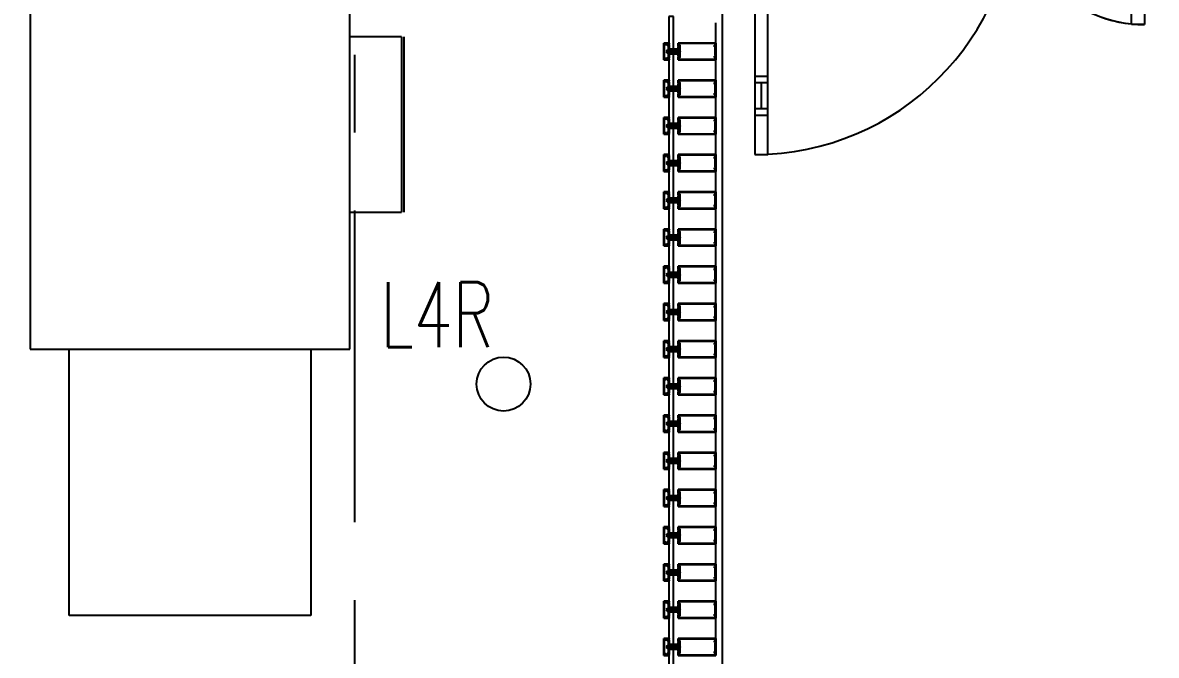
# Model space of a CAD drawing. Header units: millimetres. Extents: x -92759 to 184353, y -15225 to 86714.
# Drawn here: x -48011 to -43648, y 24487 to 26923 of the extents above; entities that cross this region are included whole.
import ezdxf

# ---------------------------------------------------------------- set-up
doc = ezdxf.new("R2010")
doc.units = ezdxf.units.MM
for name, pattern in [('HIDDEN', [0.375, 0.25, -0.125]), ('IDA - Grid Line', [2100, 1200, -300, 300, -300]), ('IDA - Hidden 065', [322.5, 225, -97.5]), ('IDA - Hidden 2-1', [450, 300, -150])]:
    doc.linetypes.add(name, pattern=pattern)
for name, color, linetype in [('0-1', 9, 'Continuous'), ('A-_CLADMULN_E', 8, 'Continuous'), ('A-_CLADPANL_E', 8, 'Continuous'), ('A-_DETA----_E-2', 9, 'Continuous'), ('A-_DETA----_ED', 8, 'Continuous'), ('A-_DOOR----_E-1', 8, 'Continuous'), ('E-_LITG _ CKT -DB', 1, 'HIDDEN'), ('E-legend', 1, 'Continuous')]:
    doc.layers.add(name, color=color, linetype=linetype)
for name, color, linetype, true_color in [('1599_FURN_RHH_BLK8 _NEW__1ST STY_dwg _2_-1', 7, 'Continuous', 0xaaaaaa), ('A-_DETA----_E-1', 7, 'IDA - Hidden 2-1', 0xa5a5a5), ('A-_DETA----_E-3', 1, 'IDA - Hidden 065', 0xff0000), ('A-_DETA----_E-6', 7, 'Continuous', 0x969696), ('A-_DETA----_ED-1', 9, 'Continuous', 0x808080), ('S-_ANOTGRID_E-1', 9, 'IDA - Grid Line', 0x808080)]:
    doc.layers.add(name, color=color, linetype=linetype, true_color=true_color)
doc.styles.add('Simplex', font='simplex_.ttf', dxfattribs={"width": 0.7, "height": 450})

# ---------------------------------------------------------------- blocks, each defined once
blk = doc.blocks.new('System Panel - Glazed Panel-9489479-BLK8_RHH_1ST STOREY PLAN')
at = {"layer": 'A-_CLADPANL_E'}
for p, q in [((62.9625, 18), (-62.9625, 18)), ((-62.9625, 18), (-62.9625, 0)), ((-62.9625, 0), (62.9625, 0)), ((62.9625, 0), (62.9625, 18))]:
    blk.add_line(p, q, dxfattribs=at)
blk = doc.blocks.new('Rectangular Mullion - 200L X 65D mm-6848285-BLK8_RHH_1ST STOREY PLAN')
at = {"layer": 'A-_DETA----_ED'}
for p, q in [((32.5, 163), (-32.5, 163)), ((-32.5, 163), (-32.5, 18)), ((-30, 160.5), (-25.1, 160.5)), ((-30, 20.5), (-30, 160.5)), ((-23.6, 158.9), (-23.6, 157.4)), ((-23.6, 157.4), (-17.7, 157.4)), ((-17.7, 157.4), (-17.7, 158.9)), ((-16.1, 160.5), (16.1, 160.5)), ((17.7, 158.9), (17.7, 157.4)), ((17.7, 157.4), (23.6, 157.4)), ((23.6, 157.4), (23.6, 158.9)), ((25.1, 160.5), (30, 160.5)), ((30, 160.5), (30, 20.5)), ((32.5, 18), (32.5, 163)), ((-32.5, 18), (-21, 18)), ((-24, 20.5), (-30, 20.5)), ((-24, 23.6), (-24, 20.5)), ((-4.1, 24.3), (-23.2, 24.3)), ((-20.2, 21.8), (-17.9, 21.8)), ((-17.1, 18), (-13.8, 18)), ((-13.1, 18.8), (-13.1, 21)), ((-12.3, 21.8), (-5.9, 21.8)), ((-10.5, 21.8), (-10.5, 19.9)), ((-9.7, 19.2), (-8, 19.2)), ((-8, 19.2), (-8, 2.5)), ((-8, -11.6), (-8, 0)), ((-7.7, 2.2), (-6.7, 2.2)), ((-6.7, 0.3), (-7.7, 0.3)), ((-6.4, 2), (-6.4, 0.6)), ((-5.4, 5.1), (-5.4, 20.3)), ((-3.5, 5.1), (-5.4, 5.1)), ((-5.1, 21), (-5.1, 18.8)), ((-4.3, 18), (-0.8, 18)), ((-2.6, 21.3), (-2.6, 22.8)), ((2.6, 21.3), (-2.6, 21.3)), ((-2.5, -1.3), (-1.1, 4.3)), ((-0.8, 18), (0, 18.8)), ((0, 18.8), (0.8, 18)), ((0.8, 18), (4.3, 18)), ((1.1, 4.3), (2.5, -1.3)), ((2.6, 22.8), (2.6, 21.3)), ((5.4, 5.1), (3.5, 5.1)), ((23.2, 24.3), (4.1, 24.3)), ((5.1, 18.8), (5.1, 21)), ((5.4, 20.3), (5.4, 5.1)), ((5.9, 21.8), (12.3, 21.8)), ((6.4, 0.6), (6.4, 2)), ((6.7, 2.2), (7.7, 2.2)), ((7.7, 0.3), (6.7, 0.3)), ((8, 19.2), (9.7, 19.2)), ((8, 2.5), (8, 19.2)), ((8, -11.6), (8, 0)), ((10.5, 19.9), (10.5, 21.8)), ((13.1, 21), (13.1, 18.8)), ((13.8, 18), (17.1, 18)), ((17.9, 21.8), (20.2, 21.8)), ((21, 18), (32.5, 18)), ((24, 20.5), (24, 23.6)), ((30, 20.5), (24, 20.5)), ((-32.5, -17.5), (-32.5, -22.2)), ((-32.5, -24.8), (-32.5, -37)), ((-32.5, -37), (32.5, -37)), ((-29.9, -17), (-32, -17)), ((-31.7, -23), (-30.7, -23)), ((-31.2, -25.3), (-30.5, -25.3)), ((-31.2, -35.7), (-31.2, -25.3)), ((-15.9, -35.7), (-31.2, -35.7)), ((-30.5, -23.2), (-31, -23.2)), ((-30.3, -25.5), (-27.6, -30.1)), ((-26.8, -20.8), (-29, -20.8)), ((-27.4, -23), (-24.5, -23)), ((-27.4, -26.4), (-27.4, -23)), ((-25.9, -29.1), (-27.4, -26.4)), ((-5.7, -17), (-25.9, -17)), ((-23, -19.5), (-8.3, -19.5)), ((-23, -21.5), (-23, -19.5)), ((0, -35.5), (-15.9, -35.7)), ((-8.3, -19.5), (-7.6, -20.2)), ((-6.9, -11.6), (-8, -11.6)), ((-0.4, -20.2), (-7.6, -20.2)), ((-6.9, -11.6), (-6.6, -12)), ((-6.6, -12), (-6.2, -11.6)), ((-6.2, -11.6), (-4.3, -11.6)), ((-5.3, -16.6), (-5.7, -17)), ((-5, -17), (-5.3, -16.6)), ((5, -17), (-5, -17)), ((-2.4, -0.9), (-4.9, -3.8)), ((-4.9, -3.8), (4.9, -3.8)), ((-4.9, -3.8), (-4.9, -11.6)), ((-4.3, -11.6), (-3.9, -12)), ((-3.9, -12), (-3.6, -11.6)), ((-3.6, -11.6), (-2.5, -11.6)), ((-2.5, -11.6), (-2.5, -1.1)), ((2.4, -0.9), (-2.4, -0.9)), ((-0.4, -20.2), (0, -19.8)), ((0, -19.8), (0.4, -20.2)), ((15.9, -35.7), (0, -35.5)), ((7.6, -20.2), (0.4, -20.2)), ((4.9, -3.8), (2.4, -0.9)), ((2.5, -1.3), (2.5, -11.6)), ((2.5, -11.6), (3.6, -11.6)), ((3.6, -11.6), (3.9, -12)), ((3.9, -12), (4.3, -11.6)), ((4.3, -11.6), (6.2, -11.6)), ((4.9, -3.8), (4.9, -11.6)), ((5.3, -16.6), (5, -17)), ((5.7, -17), (5.3, -16.6)), ((25.9, -17), (5.7, -17)), ((6.2, -11.6), (6.6, -12)), ((6.6, -12), (6.9, -11.6)), ((8, -11.6), (6.9, -11.6)), ((7.6, -20.2), (8.3, -19.5)), ((8.3, -19.5), (23, -19.5)), ((31.2, -35.7), (15.9, -35.7)), ((23, -19.5), (23, -21.5)), ((24.5, -23), (27.4, -23)), ((25.5, -19.5), (25.5, -19.3)), ((27.4, -26.4), (25.9, -29.1)), ((29, -20.8), (26.8, -20.8)), ((27.4, -23), (27.4, -26.4)), ((27.6, -30.1), (30.3, -25.5)), ((32, -17), (29.9, -17)), ((30.3, -19.3), (30.3, -19.5)), ((31, -23.2), (30.5, -23.2)), ((30.5, -25.3), (31.2, -25.3)), ((30.7, -23), (31.7, -23)), ((31.2, -25.3), (31.2, -35.7)), ((32.5, -22.2), (32.5, -17.5)), ((32.5, -37), (32.5, -24.8))]:
    blk.add_line(p, q, dxfattribs=at)
for centre, radius, start, end in [((-25.1, 158.9), 1.52, 0, 90), ((-16.1, 158.9), 1.52, 90, 180), ((16.1, 158.9), 1.52, 0, 90), ((25.1, 158.9), 1.52, 90, 180), ((-23.2, 23.6), 0.762, 90, 180), ((-20.2, 20.5), 1.27, 90, 180), ((-19.2, 20.3), 2.29, 180, 225.1897), ((-21, 18.4), 0.381, 270, 45.1897), ((-17.9, 20.5), 1.27, 0, 90), ((-17.1, 18.4), 0.381, 134.8103, 270), ((-18.9, 20.3), 2.29, 314.8103, 0), ((-13.8, 18.8), 0.762, 270, 0), ((-12.3, 21), 0.762, 90, 180), ((-9.7, 19.9), 0.762, 180, 270), ((-7.7, 2.5), 0.254, 180, 270), ((-7.7, 0), 0.254, 90, 180), ((-6.9, 20.3), 1.52, 360, 90), ((-6.7, 2), 0.254, 360, 90), ((-6.7, 0.6), 0.254, 270, 360), ((-5.9, 21), 0.762, 0, 90), ((-4.3, 18.8), 0.762, 180, 270), ((-4.1, 22.8), 1.52, 360, 90), ((0, 4), 3.63, 17.5064, 162.4936), ((0, 4), 1.09, 15, 165), ((4.1, 22.8), 1.52, 90, 180), ((4.3, 18.8), 0.762, 270, 0), ((5.9, 21), 0.762, 90, 180), ((6.9, 20.3), 1.52, 90, 180), ((6.7, 2), 0.254, 90, 180), ((6.7, 0.6), 0.254, 180, 270), ((7.7, 2.5), 0.254, 270, 0), ((7.7, 0), 0.254, 0, 90), ((9.7, 19.9), 0.762, 270, 0), ((12.3, 21), 0.762, 0, 90), ((13.8, 18.8), 0.762, 180, 270), ((17.9, 20.5), 1.27, 90, 180), ((18.9, 20.3), 2.29, 180, 225.1897), ((17.1, 18.4), 0.381, 270, 45.1897), ((20.2, 20.5), 1.27, 0, 90), ((21, 18.4), 0.381, 134.8103, 270), ((19.2, 20.3), 2.29, 314.8103, 0), ((23.2, 23.6), 0.762, 0, 90), ((-32, -17.5), 0.508, 90, 180), ((-31.7, -22.2), 0.762, 180, 270), ((-31, -24.8), 1.52, 90, 180), ((-30.7, -24.3), 1.27, 288.6629, 90), ((-30.5, -24.3), 1.02, 270, 90), ((-28, -19.3), 2.29, 134.8103, 180), ((-29, -19.5), 1.27, 180, 270), ((-29.9, -17.4), 0.381, 314.8103, 90), ((-26.8, -29.6), 1.02, 210, 30), ((-26.8, -19.5), 1.27, 270, 0), ((-25.9, -17.4), 0.381, 90, 225.1897), ((-27.8, -19.3), 2.29, 0, 45.1897), ((-24.5, -21.5), 1.52, 270, 0), ((24.5, -21.5), 1.52, 180, 270), ((27.8, -19.3), 2.29, 134.8103, 180), ((26.8, -19.5), 1.27, 180, 270), ((26.8, -29.6), 1.02, 150, 330), ((25.9, -17.4), 0.381, 314.8103, 90), ((29, -19.5), 1.27, 270, 0), ((29.9, -17.4), 0.381, 90, 225.1897), ((30.7, -24.3), 1.27, 90, 251.3371), ((30.5, -24.3), 1.02, 90, 270), ((28, -19.3), 2.29, 0, 45.1897), ((31, -24.8), 1.52, 360, 90), ((31.7, -22.2), 0.762, 270, 0), ((32, -17.5), 0.508, 0, 90)]:
    blk.add_arc(centre, radius, start, end, dxfattribs=at)
at = {"layer": 'A-_DETA----_ED-1'}
for p, q in [((0, 26.4), (-2.4, 24)), ((-2.4, 24), (-2.4, -0.9)), ((2.4, 24), (0, 26.4)), ((2.4, -0.9), (2.4, 24)), ((-8, -17), (-8, -11.6)), ((-6.3, -21.2), (-6.3, -20.2)), ((6.4, -21.2), (-6.3, -21.2)), ((-5.2, -24.7), (-5.2, -21.2)), ((-5.1, -24.8), (5.1, -24.8)), ((3.9, -25.6), (-3.9, -25.6)), ((-2.6, -24.7), (-2.6, -21.2)), ((-2.5, -11.6), (-2.5, -17)), ((2.5, -11.6), (2.5, -17)), ((2.6, -24.7), (2.6, -21.2)), ((5.2, -24.7), (5.2, -21.2)), ((6.4, -20.2), (6.4, -21.2)), ((8, -11.6), (8, -17))]:
    blk.add_line(p, q, dxfattribs=at)
for centre, radius, start, end in [((-3.9, -24.2), 1.38, 200.9416, 339.0732), ((0, -21.4), 4.19, 234.2873, 305.7127), ((3.9, -24.2), 1.38, 200.9416, 339.0732)]:
    blk.add_arc(centre, radius, start, end, dxfattribs=at)
blk = doc.blocks.new('Rectangular Mullion - IDA - Rectangular - 200mm - Center-9489472-BLK8_RHH_1ST STOREY PLAN')
at = {"layer": 'A-_CLADMULN_E'}
for p, q in [((-32.5, 18), (-32.5, 163)), ((-32.5, 163), (32.5, 163)), ((32.5, 163), (32.5, 18)), ((-8.6875, 18), (-32.5, 18)), ((-8.6875, -17), (-8.6875, 18)), ((32.5, 18), (8.6875, 18)), ((8.6875, 18), (8.6875, -17)), ((-32.5, -37), (-32.5, -17)), ((-32.5, -17), (-8.6875, -17)), ((32.5, -37), (-32.5, -37)), ((8.6875, -17), (32.5, -17)), ((32.5, -17), (32.5, -37))]:
    blk.add_line(p, q, dxfattribs=at)
blk = doc.blocks.new('DEENN- FMD01_1hr FR METAL Door_UB w VP - 1600L X 2200H - B8-FMD01 - 1HR-10557191-BLK8_RHH_1ST STOREY PLAN')
at = {"layer": 'A-_DOOR----_E-1'}
for p, q in [((1000, 1112.5), (950, 1112.5)), ((950, 1112.5), (950, 112.5)), ((1000, 112.5), (1000, 1112.5)), ((950, 962.5), (1000, 962.5)), ((950, 937.5), (1000, 937.5)), ((975, 937.5), (975, 837.5)), ((950, 837.5), (1000, 837.5)), ((950, 812.5), (1000, 812.5)), ((-500, 612.5), (-450, 612.5)), ((-500, 112.5), (-500, 612.5)), ((-450, 612.5), (-450, 112.5)), ((-450, 462.5), (-500, 462.5)), ((-450, 437.5), (-500, 437.5)), ((-475, 437.5), (-475, 337.5)), ((-450, 337.5), (-500, 337.5)), ((-450, 312.5), (-500, 312.5)), ((-500, 112.5), (-550, 112.5)), ((-450, 112.5), (-500, 112.5)), ((-500, -112.5), (-500, 112.5)), ((950, 112.5), (1000, 112.5)), ((1050, 112.5), (1000, 112.5)), ((1000, 112.5), (1000, -112.5)), ((-550, -112.5), (-500, -112.5)), ((1000, -112.5), (1050, -112.5))]:
    blk.add_line(p, q, dxfattribs=at)
for centre, radius, start, end in [((1000, 112.5), 1000, 90, 180), ((1000, 112.5), 1000, 90, 180), ((-500, 112.5), 500, 360, 90), ((-500, 112.5), 500, 0, 90)]:
    blk.add_arc(centre, radius, start, end, dxfattribs=at)
blk = doc.blocks.new('1599_FURN_RHH_BLK8 _NEW__1ST STY_dwg _2_-10346281-BLK8_RHH_1ST STOREY PLAN')
at = {"layer": 'A-_DETA----_E-3'}
for p, q in [((-12504.2, -51944.8), (-12504.2, -53674.8)), ((-12504.2, -51944.8), (-12504.2, -53674.8)), ((-11274.2, -53674.8), (-11274.2, -51944.8)), ((-11274.2, -53674.8), (-11274.2, -51944.8)), ((-11074.4, -52472.3), (-11274.2, -52472.3)), ((-11074.4, -52472.3), (-11274.2, -52472.3)), ((-11074.4, -52472.3), (-11074.4, -53147.3)), ((-11074.4, -52472.3), (-11074.4, -53147.3)), ((-11064.2, -53147.3), (-11064.2, -52472.3)), ((-11064.2, -53147.3), (-11064.2, -52472.3)), ((-11274.2, -53147.3), (-11074.4, -53147.3)), ((-11274.2, -53147.3), (-11074.4, -53147.3)), ((-12504.2, -53674.8), (-11274.2, -53674.8)), ((-12504.2, -53674.8), (-11274.2, -53674.8)), ((-12354.2, -54674.6), (-12354.2, -53674.8)), ((-12354.2, -54674.6), (-12354.2, -53674.8)), ((-11424.2, -53674.8), (-11424.2, -54674.6)), ((-11424.2, -53674.8), (-11424.2, -54674.6)), ((-12354.2, -54700), (-12354.2, -54674.6)), ((-12354.2, -54700), (-12354.2, -54674.6)), ((-11424.2, -54700), (-12354.2, -54700)), ((-11424.2, -54700), (-12354.2, -54700)), ((-11424.2, -54674.6), (-11424.2, -54700)), ((-11424.2, -54674.6), (-11424.2, -54700))]:
    blk.add_line(p, q, dxfattribs=at)
at = {"layer": 'A-_DETA----_E-6'}
for p, q in [((-12504.2, -51944.8), (-12504.2, -53674.8)), ((-11274.2, -53674.8), (-11274.2, -51944.8)), ((-11074.4, -52472.3), (-11274.2, -52472.3)), ((-11074.4, -52472.3), (-11074.4, -53147.3)), ((-11064.2, -53147.3), (-11064.2, -52472.3)), ((-11274.2, -53147.3), (-11074.4, -53147.3)), ((-12504.2, -53674.8), (-11274.2, -53674.8)), ((-12354.2, -54674.6), (-12354.2, -53674.8)), ((-11424.2, -53674.8), (-11424.2, -54674.6)), ((-12354.2, -54700), (-12354.2, -54674.6)), ((-11424.2, -54700), (-12354.2, -54700)), ((-11424.2, -54674.6), (-11424.2, -54700))]:
    blk.add_line(p, q, dxfattribs=at)
blk = doc.blocks.new('A$Cb2bf8f38')
blk.add_lwpolyline([(-2385, -9825), (-2385, -5100), (7400, -5125), (7400, 46800), (-18575, 46800), (-18575, 38037.5), (-30600, 38100), (-30625, 26375), (-28100, 26375), (-28100, -2400), (-10500, -2425), (-10500, -9800), (-2385, -9825)], close=True)
at = {"layer": 'A-_DETA----_E-1'}
for p, q in [((-2410, -5696.2), (-2410, -5617.9)), ((-2410, -5839.5), (-2410, -5761.2)), ((-2410, -5982.8), (-2410, -5904.5)), ((-2410, -6126.1), (-2410, -6047.8)), ((-2410, -6269.4), (-2410, -6191.1)), ((-2410, -6412.7), (-2410, -6334.4)), ((-2410, -6556), (-2410, -6477.7)), ((-2410, -6699.3), (-2410, -6621)), ((-2410, -6842.6), (-2410, -6764.3)), ((-2410, -6985.9), (-2410, -6907.6)), ((-2410, -7129.2), (-2410, -7050.9)), ((-2410, -7272.5), (-2410, -7194.2)), ((-2410, -7415.8), (-2410, -7337.5)), ((-2410, -7559.1), (-2410, -7480.8)), ((-2410, -7702.4), (-2410, -7624.1)), ((-2410, -7845.7), (-2410, -7767.4)), ((-2410, -7989), (-2410, -7910.7))]:
    blk.add_line(p, q, dxfattribs=at)
at = {"layer": 'A-_DETA----_E-2'}
for p, q in [((-5049.1, -5144.8), (-5049.1, -6874.8)), ((-5049.1, -5144.8), (-5049.1, -6874.8)), ((-3819.1, -6874.8), (-3819.1, -5144.8)), ((-3819.1, -6874.8), (-3819.1, -5144.8)), ((-3619.3, -5672.3), (-3819.1, -5672.3)), ((-3619.3, -5672.3), (-3819.1, -5672.3)), ((-3619.3, -5672.3), (-3619.3, -6347.3)), ((-3619.3, -5672.3), (-3619.3, -6347.3)), ((-3609.1, -6347.3), (-3609.1, -5672.3)), ((-3609.1, -6347.3), (-3609.1, -5672.3)), ((-3819.1, -6347.3), (-3619.3, -6347.3)), ((-3819.1, -6347.3), (-3619.3, -6347.3)), ((-5049.1, -6874.8), (-3819.1, -6874.8)), ((-5049.1, -6874.8), (-3819.1, -6874.8)), ((-4899.1, -7874.6), (-4899.1, -6874.8)), ((-4899.1, -7874.6), (-4899.1, -6874.8)), ((-3969.1, -6874.8), (-3969.1, -7874.6)), ((-3969.1, -6874.8), (-3969.1, -7874.6)), ((-4899.1, -7900), (-4899.1, -7874.6)), ((-4899.1, -7900), (-4899.1, -7874.6)), ((-3969.1, -7874.6), (-3969.1, -7900)), ((-3969.1, -7874.6), (-3969.1, -7900)), ((-3969.1, -7900), (-4899.1, -7900)), ((-3969.1, -7900), (-4899.1, -7900))]:
    blk.add_line(p, q, dxfattribs=at)
at = {"layer": 'A-_DETA----_E-6'}
for p, q in [((-5049.1, -5144.8), (-5049.1, -6874.8)), ((-3819.1, -6874.8), (-3819.1, -5144.8)), ((-3619.3, -5672.3), (-3819.1, -5672.3)), ((-3619.3, -5672.3), (-3619.3, -6347.3)), ((-3609.1, -6347.3), (-3609.1, -5672.3)), ((-3819.1, -6347.3), (-3619.3, -6347.3)), ((-5049.1, -6874.8), (-3819.1, -6874.8)), ((-4899.1, -7874.6), (-4899.1, -6874.8)), ((-3969.1, -6874.8), (-3969.1, -7874.6)), ((-4899.1, -7900), (-4899.1, -7874.6)), ((-3969.1, -7874.6), (-3969.1, -7900)), ((-3969.1, -7900), (-4899.1, -7900))]:
    blk.add_line(p, q, dxfattribs=at)
at = {"layer": 'S-_ANOTGRID_E-1'}
blk.add_line((-3800, -20141.4), (-3800, 53272.8), dxfattribs=at)
at = {"layer": '1599_FURN_RHH_BLK8 _NEW__1ST STY_dwg _2_-1'}
blk.add_blockref('1599_FURN_RHH_BLK8 _NEW__1ST STY_dwg _2_-10346281-BLK8_RHH_1ST STOREY PLAN', (7455.1, 46800), dxfattribs=at)
at = {"layer": 'A-_CLADMULN_E', "extrusion": (0, 0, -1), "rotation": 90.00000000000044}
for name, p in [('Rectangular Mullion - 200L X 65D mm-6848285-BLK8_RHH_1ST STOREY PLAN', (2573, -5728.7)), ('Rectangular Mullion - IDA - Rectangular - 200mm - Center-9489472-BLK8_RHH_1ST STOREY PLAN', (2573, -5728.7)), ('Rectangular Mullion - 200L X 65D mm-6848285-BLK8_RHH_1ST STOREY PLAN', (2573, -5872)), ('Rectangular Mullion - IDA - Rectangular - 200mm - Center-9489472-BLK8_RHH_1ST STOREY PLAN', (2573, -5872)), ('Rectangular Mullion - 200L X 65D mm-6848285-BLK8_RHH_1ST STOREY PLAN', (2573, -6015.3)), ('Rectangular Mullion - IDA - Rectangular - 200mm - Center-9489472-BLK8_RHH_1ST STOREY PLAN', (2573, -6015.3)), ('Rectangular Mullion - 200L X 65D mm-6848285-BLK8_RHH_1ST STOREY PLAN', (2573, -6158.6)), ('Rectangular Mullion - IDA - Rectangular - 200mm - Center-9489472-BLK8_RHH_1ST STOREY PLAN', (2573, -6158.6)), ('Rectangular Mullion - 200L X 65D mm-6848285-BLK8_RHH_1ST STOREY PLAN', (2573, -6301.9)), ('Rectangular Mullion - IDA - Rectangular - 200mm - Center-9489472-BLK8_RHH_1ST STOREY PLAN', (2573, -6301.9)), ('Rectangular Mullion - 200L X 65D mm-6848285-BLK8_RHH_1ST STOREY PLAN', (2573, -6445.2)), ('Rectangular Mullion - IDA - Rectangular - 200mm - Center-9489472-BLK8_RHH_1ST STOREY PLAN', (2573, -6445.2)), ('Rectangular Mullion - 200L X 65D mm-6848285-BLK8_RHH_1ST STOREY PLAN', (2573, -6588.5)), ('Rectangular Mullion - IDA - Rectangular - 200mm - Center-9489472-BLK8_RHH_1ST STOREY PLAN', (2573, -6588.5)), ('Rectangular Mullion - 200L X 65D mm-6848285-BLK8_RHH_1ST STOREY PLAN', (2573, -6731.8)), ('Rectangular Mullion - IDA - Rectangular - 200mm - Center-9489472-BLK8_RHH_1ST STOREY PLAN', (2573, -6731.8)), ('Rectangular Mullion - 200L X 65D mm-6848285-BLK8_RHH_1ST STOREY PLAN', (2573, -6875.1)), ('Rectangular Mullion - IDA - Rectangular - 200mm - Center-9489472-BLK8_RHH_1ST STOREY PLAN', (2573, -6875.1)), ('Rectangular Mullion - 200L X 65D mm-6848285-BLK8_RHH_1ST STOREY PLAN', (2573, -7018.4)), ('Rectangular Mullion - IDA - Rectangular - 200mm - Center-9489472-BLK8_RHH_1ST STOREY PLAN', (2573, -7018.4)), ('Rectangular Mullion - 200L X 65D mm-6848285-BLK8_RHH_1ST STOREY PLAN', (2573, -7161.7)), ('Rectangular Mullion - IDA - Rectangular - 200mm - Center-9489472-BLK8_RHH_1ST STOREY PLAN', (2573, -7161.7)), ('Rectangular Mullion - 200L X 65D mm-6848285-BLK8_RHH_1ST STOREY PLAN', (2573, -7305)), ('Rectangular Mullion - IDA - Rectangular - 200mm - Center-9489472-BLK8_RHH_1ST STOREY PLAN', (2573, -7305)), ('Rectangular Mullion - 200L X 65D mm-6848285-BLK8_RHH_1ST STOREY PLAN', (2573, -7448.3)), ('Rectangular Mullion - IDA - Rectangular - 200mm - Center-9489472-BLK8_RHH_1ST STOREY PLAN', (2573, -7448.3)), ('Rectangular Mullion - 200L X 65D mm-6848285-BLK8_RHH_1ST STOREY PLAN', (2573, -7591.6)), ('Rectangular Mullion - IDA - Rectangular - 200mm - Center-9489472-BLK8_RHH_1ST STOREY PLAN', (2573, -7591.6)), ('Rectangular Mullion - 200L X 65D mm-6848285-BLK8_RHH_1ST STOREY PLAN', (2573, -7734.9)), ('Rectangular Mullion - IDA - Rectangular - 200mm - Center-9489472-BLK8_RHH_1ST STOREY PLAN', (2573, -7734.9)), ('Rectangular Mullion - 200L X 65D mm-6848285-BLK8_RHH_1ST STOREY PLAN', (2573, -7878.2)), ('Rectangular Mullion - IDA - Rectangular - 200mm - Center-9489472-BLK8_RHH_1ST STOREY PLAN', (2573, -7878.2)), ('Rectangular Mullion - 200L X 65D mm-6848285-BLK8_RHH_1ST STOREY PLAN', (2573, -8021.5)), ('Rectangular Mullion - IDA - Rectangular - 200mm - Center-9489472-BLK8_RHH_1ST STOREY PLAN', (2573, -8021.5))]:
    blk.add_blockref(name, p, dxfattribs=at)
at = {"layer": 'A-_CLADPANL_E', "rotation": 89.99999999999957}
for p in [(-2573, -5657), (-2573, -5800.3), (-2573, -5943.6), (-2573, -6086.9), (-2573, -6230.2), (-2573, -6373.5), (-2573, -6516.8), (-2573, -6660.1), (-2573, -6803.4), (-2573, -6946.7), (-2573, -7090), (-2573, -7233.3), (-2573, -7376.6), (-2573, -7519.9), (-2573, -7663.2), (-2573, -7806.5), (-2573, -7949.8), (-2573, -8093.1)]:
    blk.add_blockref('System Panel - Glazed Panel-9489479-BLK8_RHH_1ST STOREY PLAN', p, dxfattribs=at)
at = {"layer": 'A-_DOOR----_E-1', "rotation": 180}
blk.add_blockref('DEENN- FMD01_1hr FR METAL Door_UB w VP - 1600L X 2200H - B8-FMD01 - 1HR-10557191-BLK8_RHH_1ST STOREY PLAN', (-1260, -5012.5), dxfattribs=at)
blk = doc.blocks.new('A$C020d881d')
at = {"layer": 'E-legend', "lineweight": 25}
blk.add_circle((818.7, 172), 103.8, dxfattribs=at)
at = {"layer": 'E-legend', "lineweight": 25, "style": 'Simplex', "width": 0.7}
blk.add_text('L4R', height=250, dxfattribs=at).set_placement((345.2, 314.3))
blk = doc.blocks.new('EL_B8_L1_R4')
at = {"layer": 'E-_LITG _ CKT -DB', "ltscale": 0.5}
blk.add_blockref('A$C020d881d', (6747.1, -47739.8), dxfattribs=at)

msp = doc.modelspace()

# ---------------------------------------------------------------- block references
at = {"layer": '0-1'}
msp.add_blockref('A$Cb2bf8f38', (-42933, 32541.2), dxfattribs=at)

# ---------------------------------------------------------------- next in the draw order: block references
at = {"color": 0}
msp.add_blockref('EL_B8_L1_R4', (-53725.9, 73099.6), dxfattribs=at)

doc.saveas('drawing.dxf')
